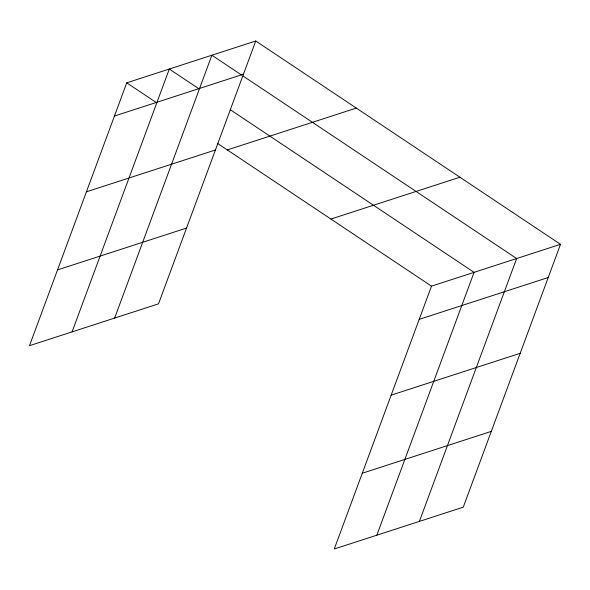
<?xml version="1.0" encoding="UTF-8"?>
<svg xmlns="http://www.w3.org/2000/svg" width="590" height="590" viewBox="0 0 590 590"><rect width="100%" height="100%" fill="white"/><g stroke="black" fill="none" stroke-linecap="round" stroke-linejoin="round"><path stroke-width="0.89" d="M255.743 40.998L126.732 82.829L29.5 345.681L158.511 303.85L255.743 40.998L560.5 244.319L463.268 507.171L334.257 549.002L431.489 286.15L560.5 244.319M72.076 331.875L169.308 69.023L199.022 88.847M114.644 318.069L211.876 55.217L241.59 75.041M376.833 535.196L474.065 272.344L230.255 109.688M419.401 521.39L516.641 258.538L243.117 76.058M114.453 116.038L243.456 74.2M86.413 191.816L215.424 149.985M227.305 149.926L356.308 108.088M57.532 269.903L186.543 228.065M330.924 219.052L459.927 177.221M419.21 319.36L548.221 277.521M391.177 395.138L520.181 353.307M362.297 473.224L491.3 431.386M126.732 82.829L156.446 102.653M217.4 143.318L431.489 286.15"/></g></svg>
